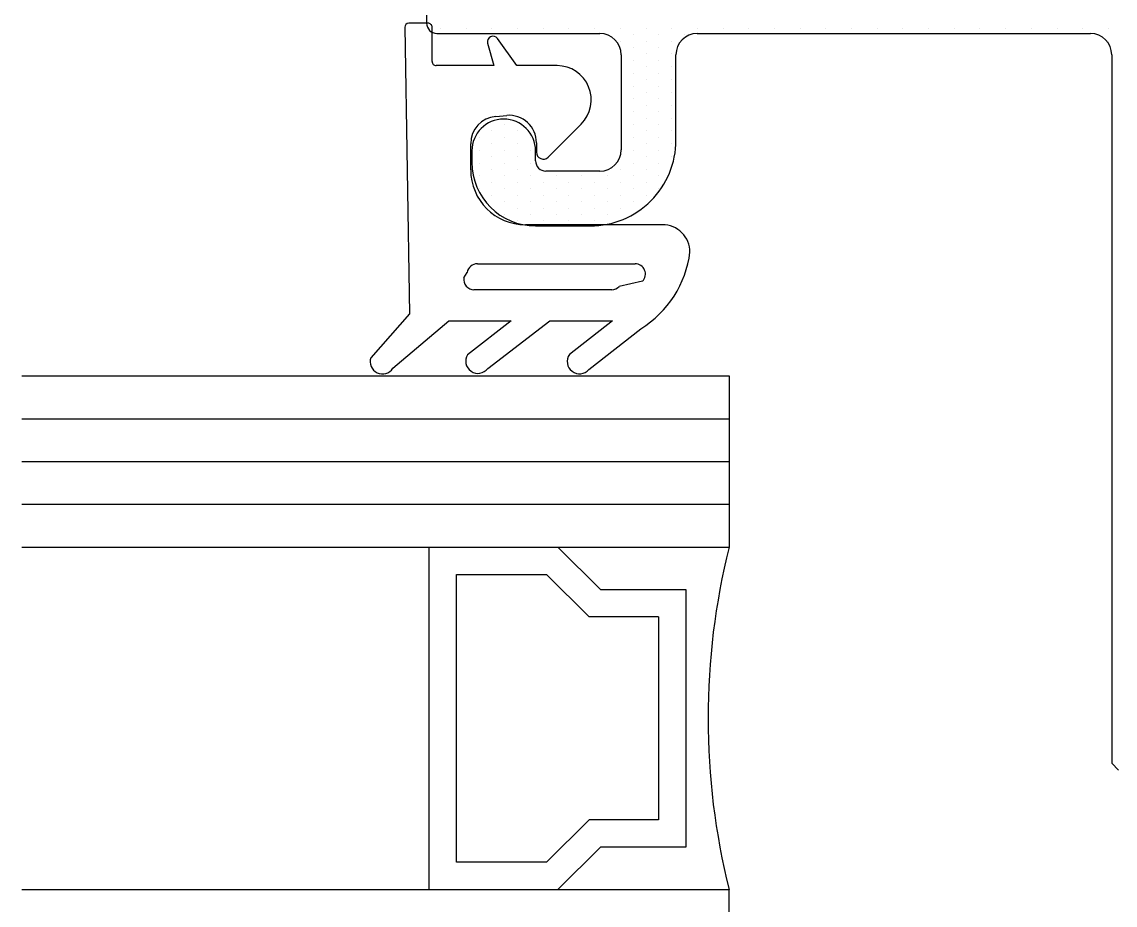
# Model space of a CAD drawing. Header units: inches. Extents: x 3.8 to 36.3, y 0.9 to 43.6.
# Drawn here: x 20.424 to 22.02, y 24.722 to 26.012 of the extents above; entities that cross this region are included whole.
import ezdxf

# ---------------------------------------------------------------- set-up
doc = ezdxf.new("R2010")
doc.units = ezdxf.units.IN
doc.header["$MEASUREMENT"] = 0
doc.layers.add('R-SWTS-DET1', color=1, linetype='Continuous')
doc.layers.add('R-SWTS-PAT1', color=5, linetype='Continuous')

msp = doc.modelspace()

# ---------------------------------------------------------------- linework, layer by layer
at = {"layer": 'R-SWTS-DET1', "lineweight": 30}
for p, q in [((21.01485624192178, 28.22967924974893), (21.01485624192178, 26.00967924974896)), ((21.02985624192177, 25.99467924974897), (21.26785624192183, 25.99467924974894)), ((21.40985624192182, 25.99467924974894), (21.98385624192178, 25.99467924974897)), ((21.29885624192183, 25.96367924974894), (21.29885624192183, 25.82467824974898)), ((21.37885624192182, 25.83867827955126), (21.37885624192182, 25.96367924974894)), ((22.01485624192178, 25.96367924974896), (22.01485624192178, 24.92917727092959)), ((21.08085624192181, 25.82317924974896), (21.08085524192182, 25.80667924974895)), ((21.17385673348178, 25.80867774129163), (21.17385624192183, 25.82317924974896)), ((21.26785624192183, 25.79367824974898), (21.18885673347312, 25.79367824974898)), ((21.17385614128505, 25.71367824974899), (21.25385624192182, 25.71367824974894)), ((22.01485624192178, 24.92917727092959), (22.02485624192183, 24.91917727092959))]:
    msp.add_line(p, q, dxfattribs=at)
at = {"layer": 'R-SWTS-DET1'}
for p, q in [((20.982893906306, 26.00369652044097), (20.98980926104559, 25.58523199453711)), ((21.01689390630604, 26.009696520441), (20.98889390630602, 26.009696520441)), ((21.02289390630602, 25.95369652044101), (21.02289390630602, 26.00369652044097)), ((21.10394315906949, 25.98062954986793), (21.11276753770857, 25.94769652044099)), ((21.14633354642307, 25.94769652044099), (21.11819369968628, 25.98733137880586)), ((21.11276753770857, 25.94769652044099), (21.02889390630605, 25.94769652044104)), ((21.20518326438735, 25.94769652044099), (21.14633354642307, 25.94769652044099)), ((21.11571885255579, 25.87359254466369), (21.13171885255581, 25.87499236328009)), ((21.19227615007758, 25.81407872801256), (21.24053860344667, 25.86234118138165)), ((21.07920508226572, 25.79539800370068), (21.07920508226572, 25.83374475674)), ((21.17520508226573, 25.8351445753564), (21.17520508226573, 25.82114979582443)), ((21.35920508226575, 25.7153980037007), (21.15920508226571, 25.7153980037007)), ((20.98980926104559, 25.58523199453711), (20.93346561257692, 25.52131552267261)), ((20.98980926104559, 25.58523199453711), (20.98980926104559, 25.58523199453711)), ((20.96554320543719, 25.50590030587639), (21.04724398200317, 25.57517133934053)), ((21.04724398200317, 25.57517133934053), (21.13834595860589, 25.57517133934053)), ((21.13834595860589, 25.57517133934053), (21.07449916831359, 25.52570278604358)), ((21.10404627272396, 25.50549378989129), (21.19458356179734, 25.57517133934053)), ((21.19458356179734, 25.57517133934053), (21.28639747919305, 25.57517133934053)), ((21.28639747919305, 25.57517133934053), (21.2233517682286, 25.52594153295709)), ((21.25183264670812, 25.50422561219298), (21.32743475866635, 25.56347855665925)), ((20.42404665197227, 25.49475908577493), (21.45645222808297, 25.494759085775)), ((21.45645222808297, 25.494759085775), (21.45645222808309, 25.244759085775)), ((20.42404665197227, 25.43225908577493), (21.45645222808297, 25.432259085775)), ((20.42404665197227, 25.36975908577493), (21.45645222808297, 25.369759085775)), ((20.42404665197227, 25.30725908577493), (21.45645222808297, 25.307259085775)), ((20.42404665197227, 25.24475908577493), (21.45645222808309, 25.244759085775)), ((21.0184522280831, 24.744759085775), (21.0184522280831, 25.244759085775)), ((21.2684522280831, 25.182759085775), (21.20645222808309, 25.244759085775)), ((21.05845222808306, 24.78475908577499), (21.05845222808306, 25.204759085775)), ((21.05845222808306, 25.204759085775), (21.18988368558808, 25.204759085775)), ((21.18988368558808, 25.204759085775), (21.25188368558809, 25.142759085775)), ((21.2684522280831, 25.182759085775), (21.3934522280831, 25.182759085775)), ((21.3934522280831, 25.182759085775), (21.3934522280831, 24.806759085775)), ((21.35345222808308, 25.142759085775), (21.25188368558809, 25.142759085775)), ((21.35345222808308, 25.142759085775), (21.35345222808308, 24.84675908577501)), ((21.25188368558809, 24.84675908577501), (21.18988368558819, 24.78475908577499)), ((21.35345222808308, 24.84675908577501), (21.25188368558815, 24.84675908577501)), ((21.2684522280831, 24.806759085775), (21.20645222808309, 24.744759085775)), ((21.3934522280831, 24.806759085775), (21.2684522280831, 24.806759085775)), ((21.18988368558819, 24.78475908577499), (21.05845222808306, 24.78475908577499)), ((20.42404665197227, 24.74475908577493), (21.45645222808309, 24.744759085775)), ((21.45645222808309, 24.494759085775), (21.45645222808309, 24.744759085775))]:
    msp.add_line(p, q, dxfattribs=at)
at = {"layer": 'R-SWTS-DET1', "lineweight": 25}
for p, q in [((21.06916554045517, 25.63779025869135), (21.07412359847864, 25.64571651210886)), ((21.08896586393154, 25.65854691393716), (21.31920508226573, 25.6585469139371)), ((21.3298116839835, 25.63294031221929), (21.29589350767048, 25.62501405880178)), ((21.28528690595271, 25.62062066051962), (21.08400780590801, 25.62062066051968))]:
    msp.add_line(p, q, dxfattribs=at)
at = {"layer": 'R-SWTS-DET1'}
for centre, radius, start, end in [((20.98889390630602, 26.00369652044097), 0.006000000000028649, 90, 180), ((21.01689390630602, 26.003696520441), 0.006000000000000227, 359.9999999997286, 89.9999999997286), ((21.11167056567984, 25.9827001022287), 0.008000000000012792, 35.3738842472753, 194.9999999995987), ((21.02889390630602, 25.95369652044104), 0.006000000000000227, 180.0000000002714, 270.0000000002714), ((21.20518326438735, 25.89769652044098), 0.0499999999999999, 314.9999999999971, 89.99999999999594), ((21.11920508226572, 25.83374475674002), 0.03999999999999915, 95.00000000003106, 180.0000000000306), ((21.13520508226571, 25.8351445753564), 0.04000000000001314, 359.9999999999898, 94.99999999998875), ((21.18520508226572, 25.82114979582443), 0.009999999999994458, 180, 314.9999999999856), ((21.15920508226571, 25.79539800370068), 0.07999999999998408, 180, 270), ((21.35920508226572, 25.67539800370071), 0.03999999999999204, 359.9999999999592, 89.99999999995929), ((21.2459652731383, 25.69469402203047), 0.1544499123495754, 301.8354534842533, 352.8230657204961), ((20.95043384392893, 25.5155419795172), 0.01792357876605547, 161.2088180711193, 327.4570014143439), ((21.08980708584442, 25.5163795711124), 0.01792357876608342, 148.6566927705192, 322.6022834775959), ((21.23804967986386, 25.51568355706777), 0.0179235787660726, 145.0880167109749, 320.2628481674224), ((22.454742242164, 24.994759085775), 1.02911755995791, 165.9406664365824, 194.0593335634181)]:
    msp.add_arc(centre, radius, start, end, dxfattribs=at)
at = {"layer": 'R-SWTS-DET1', "lineweight": 30}
for centre, radius, start, end in [((21.02985624192177, 26.00967924974896), 0.01499999999998636, 180, 270), ((21.26785624192183, 25.96367924974894), 0.03100000000000591, 0, 90), ((21.40985624192182, 25.96367924974894), 0.03100000000000591, 90, 180), ((21.98385624192178, 25.96367924974896), 0.03100000000000591, 0, 90), ((21.12735624192182, 25.82317924974896), 0.04650000000000887, 0, 180), ((21.25385624192182, 25.83867824974894), 0.125, 270, 1.366037834002524e-05), ((21.26785624192183, 25.82467824974898), 0.03100000000000591, 270, 0), ((21.17385624192183, 25.80667924974895), 0.09300100000001521, 180, 269.9999379999903), ((21.18885673347313, 25.80867824974895), 0.0149999999999757, 180.0019421639097, 269.9999999999593)]:
    msp.add_arc(centre, radius, start, end, dxfattribs=at)
at = {"layer": 'R-SWTS-DET1', "lineweight": 25}
for centre, radius, start, end in [((21.08896586393151, 25.64354691393716), 0.01500000000000069, 89.99999999987787, 171.6835741103533), ((21.31920508226571, 25.6435469139371), 0.01500000000000057, 314.9999999999328, 89.99999999993216), ((21.08400780590802, 25.63562066051966), 0.01499999999998636, 171.6835741104011, 269.9999999999458), ((21.28528690595274, 25.63562066051956), 0.01499999999994244, 269.9999999998643, 314.9999999998657)]:
    msp.add_arc(centre, radius, start, end, dxfattribs=at)
at = {"layer": 'R-SWTS-PAT1'}
for p, q in [((21.0350848667916, 26.00231216380172), (21.0350848667916, 26.00231216380172)), ((21.0725848667916, 26.00231216380171), (21.0725848667916, 26.00231216380171)), ((21.11008486679161, 26.0023121638017), (21.11008486679161, 26.0023121638017)), ((21.1475848667916, 26.00231216380171), (21.1475848667916, 26.00231216380171)), ((21.18508486679161, 26.0023121638017), (21.18508486679161, 26.0023121638017)), ((21.2225848667916, 26.00231216380172), (21.2225848667916, 26.00231216380172)), ((21.2600848667916, 26.00231216380171), (21.2600848667916, 26.00231216380171)), ((21.29758486679161, 26.00231216380171), (21.29758486679161, 26.00231216380171)), ((21.3350848667916, 26.00231216380173), (21.3350848667916, 26.00231216380173)), ((21.37258486679161, 26.00231216380172), (21.37258486679161, 26.00231216380172)), ((21.4100848667916, 26.00231216380172), (21.4100848667916, 26.00231216380172)), ((21.4475848667916, 26.00231216380171), (21.4475848667916, 26.00231216380171)), ((21.48508486679161, 26.0023121638017), (21.48508486679161, 26.0023121638017)), ((21.5225848667916, 26.00231216380172), (21.5225848667916, 26.00231216380172)), ((21.56008486679161, 26.00231216380171), (21.56008486679161, 26.00231216380171)), ((21.5975848667916, 26.00231216380171), (21.5975848667916, 26.00231216380171)), ((21.6350848667916, 26.00231216380171), (21.6350848667916, 26.00231216380171)), ((21.67258486679161, 26.00231216380171), (21.67258486679161, 26.00231216380171)), ((21.7100848667916, 26.00231216380171), (21.7100848667916, 26.00231216380171)), ((21.74758486679161, 26.00231216380171), (21.74758486679161, 26.00231216380171)), ((21.7850848667916, 26.00231216380171), (21.7850848667916, 26.00231216380171)), ((21.8225848667916, 26.00231216380171), (21.8225848667916, 26.00231216380171)), ((21.86008486679161, 26.00231216380171), (21.86008486679161, 26.00231216380171)), ((21.8975848667916, 26.00231216380171), (21.8975848667916, 26.00231216380171)), ((21.93508486679161, 26.0023121638017), (21.93508486679161, 26.0023121638017)), ((21.9725848667916, 26.00231216380172), (21.9725848667916, 26.00231216380172)), ((22.0100848667916, 26.00231216380171), (22.0100848667916, 26.00231216380171)), ((21.27883486679161, 25.99293716380171), (21.27883486679161, 25.99293716380171)), ((21.29758486679161, 25.98356216380171), (21.29758486679161, 25.98356216380171)), ((21.3163348667916, 25.99293716380172), (21.3163348667916, 25.99293716380172)), ((21.3350848667916, 25.98356216380173), (21.3350848667916, 25.98356216380173)), ((21.3538348667916, 25.99293716380172), (21.3538348667916, 25.99293716380172)), ((21.37258486679161, 25.98356216380171), (21.37258486679161, 25.98356216380171)), ((21.39133486679161, 25.99293716380171), (21.39133486679161, 25.99293716380171)), ((22.0100848667916, 25.98356216380171), (22.0100848667916, 25.98356216380171)), ((21.3163348667916, 25.97418716380172), (21.3163348667916, 25.97418716380172)), ((21.3350848667916, 25.96481216380172), (21.3350848667916, 25.96481216380172)), ((21.3538348667916, 25.97418716380172), (21.3538348667916, 25.97418716380172)), ((21.37258486679161, 25.96481216380171), (21.37258486679161, 25.96481216380171)), ((21.3163348667916, 25.95543716380172), (21.3163348667916, 25.95543716380172)), ((21.3538348667916, 25.95543716380172), (21.3538348667916, 25.95543716380172)), ((21.3163348667916, 25.93668716380172), (21.3163348667916, 25.93668716380172)), ((21.3350848667916, 25.94606216380172), (21.3350848667916, 25.94606216380172)), ((21.3538348667916, 25.93668716380172), (21.3538348667916, 25.93668716380172)), ((21.37258486679161, 25.94606216380171), (21.37258486679161, 25.94606216380171)), ((21.3163348667916, 25.91793716380172), (21.3163348667916, 25.91793716380172)), ((21.3350848667916, 25.92731216380172), (21.3350848667916, 25.92731216380172)), ((21.3538348667916, 25.91793716380172), (21.3538348667916, 25.91793716380172)), ((21.37258486679161, 25.92731216380171), (21.37258486679161, 25.92731216380171)), ((21.3350848667916, 25.90856216380172), (21.3350848667916, 25.90856216380172)), ((21.37258486679161, 25.90856216380171), (21.37258486679161, 25.90856216380171)), ((21.3163348667916, 25.89918716380172), (21.3163348667916, 25.89918716380172)), ((21.3350848667916, 25.88981216380172), (21.3350848667916, 25.88981216380172)), ((21.3538348667916, 25.89918716380172), (21.3538348667916, 25.89918716380172)), ((21.37258486679161, 25.88981216380171), (21.37258486679161, 25.88981216380171)), ((21.3163348667916, 25.88043716380172), (21.3163348667916, 25.88043716380172)), ((21.3350848667916, 25.87106216380172), (21.3350848667916, 25.87106216380172)), ((21.3538348667916, 25.88043716380172), (21.3538348667916, 25.88043716380172)), ((21.37258486679161, 25.87106216380171), (21.37258486679161, 25.87106216380171)), ((21.11008486679161, 25.85231216380172), (21.11008486679161, 25.85231216380172)), ((21.1288348667916, 25.86168716380172), (21.1288348667916, 25.86168716380172)), ((21.1475848667916, 25.85231216380171), (21.1475848667916, 25.85231216380171)), ((21.3163348667916, 25.86168716380172), (21.3163348667916, 25.86168716380172)), ((21.3350848667916, 25.85231216380172), (21.3350848667916, 25.85231216380172)), ((21.3538348667916, 25.86168716380172), (21.3538348667916, 25.86168716380172)), ((21.37258486679161, 25.85231216380171), (21.37258486679161, 25.85231216380171)), ((21.09133486679161, 25.84293716380171), (21.09133486679161, 25.84293716380171)), ((21.1288348667916, 25.84293716380172), (21.1288348667916, 25.84293716380172)), ((21.1663348667916, 25.84293716380171), (21.1663348667916, 25.84293716380171)), ((21.3163348667916, 25.84293716380171), (21.3163348667916, 25.84293716380171)), ((21.3538348667916, 25.84293716380171), (21.3538348667916, 25.84293716380171)), ((21.09133486679161, 25.82418716380171), (21.09133486679161, 25.82418716380171)), ((21.11008486679161, 25.83356216380172), (21.11008486679161, 25.83356216380172)), ((21.1288348667916, 25.82418716380172), (21.1288348667916, 25.82418716380172)), ((21.1475848667916, 25.83356216380171), (21.1475848667916, 25.83356216380171)), ((21.1663348667916, 25.82418716380171), (21.1663348667916, 25.82418716380171)), ((21.3163348667916, 25.82418716380171), (21.3163348667916, 25.82418716380171)), ((21.3350848667916, 25.83356216380172), (21.3350848667916, 25.83356216380172)), ((21.3538348667916, 25.82418716380171), (21.3538348667916, 25.82418716380171)), ((21.37258486679161, 25.83356216380171), (21.37258486679161, 25.83356216380171)), ((21.09133486679161, 25.80543716380171), (21.09133486679161, 25.80543716380171)), ((21.11008486679161, 25.81481216380172), (21.11008486679161, 25.81481216380172)), ((21.1288348667916, 25.80543716380172), (21.1288348667916, 25.80543716380172)), ((21.1475848667916, 25.81481216380171), (21.1475848667916, 25.81481216380171)), ((21.1663348667916, 25.80543716380171), (21.1663348667916, 25.80543716380171)), ((21.29758486679161, 25.81481216380171), (21.29758486679161, 25.81481216380171)), ((21.3163348667916, 25.80543716380171), (21.3163348667916, 25.80543716380171)), ((21.3350848667916, 25.81481216380172), (21.3350848667916, 25.81481216380172)), ((21.3538348667916, 25.80543716380171), (21.3538348667916, 25.80543716380171)), ((21.37258486679161, 25.81481216380171), (21.37258486679161, 25.81481216380171)), ((21.11008486679161, 25.79606216380171), (21.11008486679161, 25.79606216380171)), ((21.1475848667916, 25.79606216380171), (21.1475848667916, 25.79606216380171)), ((21.29758486679161, 25.79606216380171), (21.29758486679161, 25.79606216380171)), ((21.3350848667916, 25.79606216380172), (21.3350848667916, 25.79606216380172)), ((21.09133486679161, 25.78668716380171), (21.09133486679161, 25.78668716380171)), ((21.11008486679161, 25.77731216380171), (21.11008486679161, 25.77731216380171)), ((21.1288348667916, 25.78668716380172), (21.1288348667916, 25.78668716380172)), ((21.1475848667916, 25.77731216380171), (21.1475848667916, 25.77731216380171)), ((21.1663348667916, 25.78668716380171), (21.1663348667916, 25.78668716380171)), ((21.18508486679161, 25.77731216380171), (21.18508486679161, 25.77731216380171)), ((21.20383486679161, 25.78668716380172), (21.20383486679161, 25.78668716380172)), ((21.2225848667916, 25.77731216380172), (21.2225848667916, 25.77731216380172)), ((21.2413348667916, 25.78668716380171), (21.2413348667916, 25.78668716380171)), ((21.2600848667916, 25.77731216380171), (21.2600848667916, 25.77731216380171)), ((21.27883486679161, 25.78668716380171), (21.27883486679161, 25.78668716380171)), ((21.29758486679161, 25.77731216380171), (21.29758486679161, 25.77731216380171)), ((21.3163348667916, 25.78668716380171), (21.3163348667916, 25.78668716380171)), ((21.3350848667916, 25.77731216380172), (21.3350848667916, 25.77731216380172)), ((21.3538348667916, 25.78668716380171), (21.3538348667916, 25.78668716380171)), ((21.09133486679161, 25.76793716380171), (21.09133486679161, 25.76793716380171)), ((21.11008486679161, 25.75856216380171), (21.11008486679161, 25.75856216380171)), ((21.1288348667916, 25.76793716380172), (21.1288348667916, 25.76793716380172)), ((21.1475848667916, 25.75856216380171), (21.1475848667916, 25.75856216380171)), ((21.1663348667916, 25.76793716380171), (21.1663348667916, 25.76793716380171)), ((21.18508486679161, 25.75856216380171), (21.18508486679161, 25.75856216380171)), ((21.20383486679161, 25.76793716380172), (21.20383486679161, 25.76793716380172)), ((21.2225848667916, 25.75856216380172), (21.2225848667916, 25.75856216380172)), ((21.2413348667916, 25.76793716380171), (21.2413348667916, 25.76793716380171)), ((21.2600848667916, 25.75856216380171), (21.2600848667916, 25.75856216380171)), ((21.27883486679161, 25.76793716380171), (21.27883486679161, 25.76793716380171)), ((21.29758486679161, 25.75856216380171), (21.29758486679161, 25.75856216380171)), ((21.3163348667916, 25.76793716380171), (21.3163348667916, 25.76793716380171)), ((21.3350848667916, 25.75856216380172), (21.3350848667916, 25.75856216380172)), ((21.3538348667916, 25.76793716380171), (21.3538348667916, 25.76793716380171)), ((21.1288348667916, 25.74918716380171), (21.1288348667916, 25.74918716380171)), ((21.1663348667916, 25.74918716380171), (21.1663348667916, 25.74918716380171)), ((21.20383486679161, 25.74918716380171), (21.20383486679161, 25.74918716380171)), ((21.2413348667916, 25.74918716380171), (21.2413348667916, 25.74918716380171)), ((21.27883486679161, 25.74918716380171), (21.27883486679161, 25.74918716380171)), ((21.3163348667916, 25.74918716380171), (21.3163348667916, 25.74918716380171)), ((21.11008486679161, 25.73981216380171), (21.11008486679161, 25.73981216380171)), ((21.1288348667916, 25.73043716380171), (21.1288348667916, 25.73043716380171)), ((21.1475848667916, 25.73981216380171), (21.1475848667916, 25.73981216380171)), ((21.1663348667916, 25.73043716380171), (21.1663348667916, 25.73043716380171)), ((21.18508486679161, 25.73981216380171), (21.18508486679161, 25.73981216380171)), ((21.20383486679161, 25.73043716380171), (21.20383486679161, 25.73043716380171)), ((21.2225848667916, 25.73981216380172), (21.2225848667916, 25.73981216380172)), ((21.2413348667916, 25.73043716380171), (21.2413348667916, 25.73043716380171)), ((21.2600848667916, 25.73981216380171), (21.2600848667916, 25.73981216380171)), ((21.27883486679161, 25.73043716380171), (21.27883486679161, 25.73043716380171)), ((21.29758486679161, 25.73981216380171), (21.29758486679161, 25.73981216380171)), ((21.3163348667916, 25.73043716380171), (21.3163348667916, 25.73043716380171)), ((21.1475848667916, 25.72106216380171), (21.1475848667916, 25.72106216380171)), ((21.18508486679161, 25.72106216380171), (21.18508486679161, 25.72106216380171)), ((21.2225848667916, 25.72106216380172), (21.2225848667916, 25.72106216380172)), ((21.2600848667916, 25.72106216380171), (21.2600848667916, 25.72106216380171))]:
    msp.add_line(p, q, dxfattribs=at)

doc.saveas('drawing.dxf')
